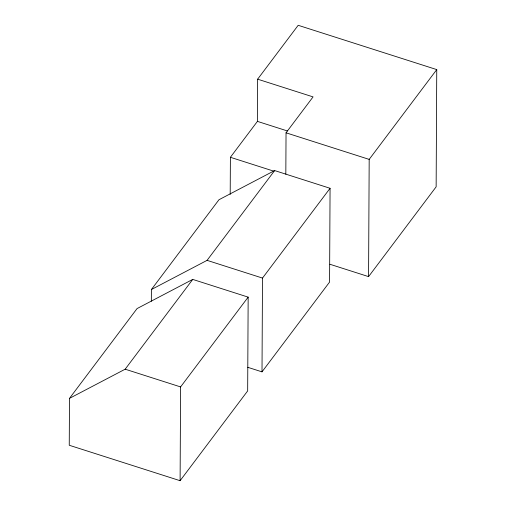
<?xml version="1.0" encoding="UTF-8"?>
<svg xmlns="http://www.w3.org/2000/svg" width="506" height="506" viewBox="0 0 506 506"><rect width="100%" height="100%" fill="white"/><g stroke="black" fill="none" stroke-linecap="round" stroke-linejoin="round"><path stroke-width="0.76" d="M69.493 398.367L69.246 445.261L180.104 480.7L247.668 390.91L248.161 297.13L192.735 279.407L137.063 308.578L69.493 398.367L125.165 369.197L192.735 279.407M151.338 301.247L151.402 289.527L218.965 199.737L274.638 170.566L330.07 188.289L329.577 282.07L262.007 371.859L247.776 367.305M180.104 480.7L180.591 386.919L248.161 297.13M230.198 194.405L230.394 157.29L257.421 121.377L257.643 79.176L298.186 25.3L436.754 69.6L436.14 186.828L368.57 276.618L329.969 264.277M262.007 371.859L262.5 278.079L330.07 188.289M285.827 174.228L286.042 132.812L313.069 96.893L257.643 79.176M368.57 276.618L369.184 159.39L436.754 69.6M151.402 289.527L207.074 260.356L274.638 170.566M257.421 121.377L287.383 130.953M286.042 132.812L369.184 159.39M230.394 157.29L273.841 171.18M207.074 260.356L262.5 278.079M125.165 369.197L180.591 386.919"/></g></svg>
